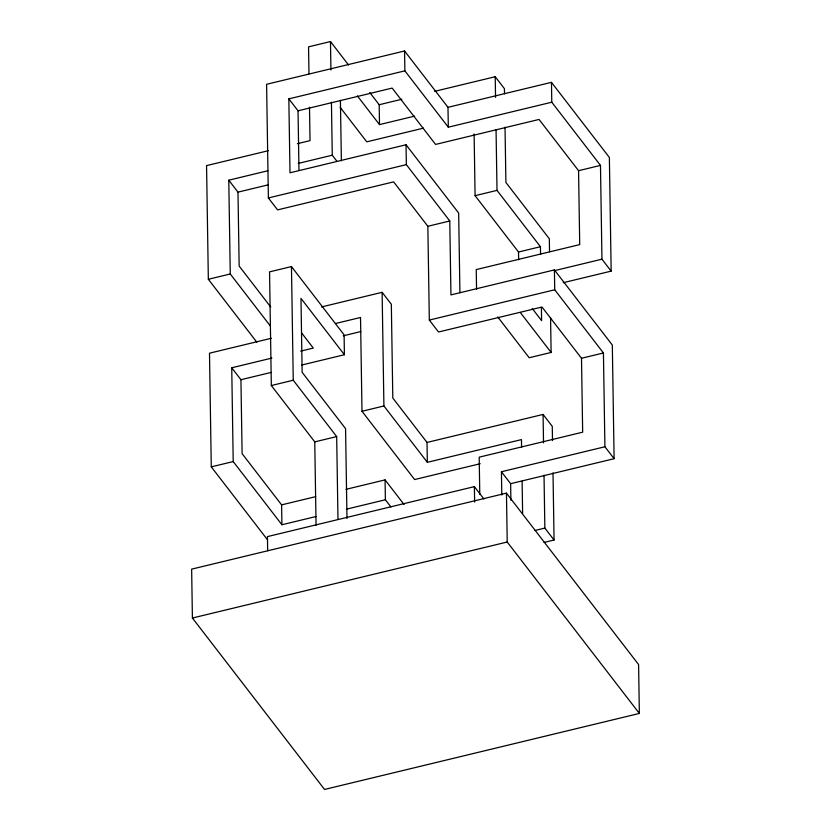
<?xml version="1.0" encoding="UTF-8"?>
<svg xmlns="http://www.w3.org/2000/svg" width="831" height="831" viewBox="0 0 831 831"><rect width="100%" height="100%" fill="white"/><g stroke="black" fill="none" stroke-linecap="round" stroke-linejoin="round"><path stroke-width="1.25" d="M348.542 64.995L330.478 41.55L308.55 46.848L308.976 73.824M563.21 282.706L611.159 271.124L601.956 259.189L600.481 165.4L551.784 102.213L448.304 127.195L447.992 107.324L404.562 50.982L266.595 84.295L268.382 197.955L277.585 209.89L393.624 181.875L427.851 226.281L429.326 320.07L438.529 332.005L541.999 307.023L581.503 358.265L582.666 432.182L479.196 457.175L479.778 494.372M459.917 292.709L458.67 213.048L406.037 144.771L289.998 172.786L288.835 98.868L404.874 70.853L448.304 127.195M288.835 98.868L298.038 110.803L392.149 88.086L435.579 144.428L539.059 119.446L578.563 170.687L579.716 244.605L476.246 269.587L476.558 289.468M369.753 92.511L379.185 104.737L401.882 99.253M434.686 91.337L495.224 76.722L504.427 88.657L504.51 93.799M268.382 150.691L206.555 165.618L208.342 279.278L256.852 342.216M297.405 143.68L310.025 140.636L309.506 107.23M447.992 107.324L551.462 82.342L609.372 157.464L611.159 271.124M357.372 95.908L379.497 124.608L414.627 116.122M423.53 128.14L366.772 141.841L340.066 107.189M270.324 325.96L230.26 273.981L228.785 180.192L267.904 170.75M298.194 163.437L332.265 155.21L336.867 161.183M228.785 180.192L237.988 192.138L268.278 184.825M268.382 197.955L406.349 164.642L449.779 220.984L450.942 294.901L554.412 269.919L612.322 345.042L614.109 458.702L510.629 483.684L501.425 471.748L604.906 446.766L614.109 458.702M474.117 133.999L475.083 195.669L497.011 190.382L540.441 246.724L540.566 254.504M578.563 170.687L600.481 165.4M208.342 279.278L230.26 273.981M427.851 226.281L449.779 220.984M301.508 365.089L344.408 354.733L344.096 334.862L291.463 266.574L269.545 271.872L271.332 385.532L314.762 441.874L316.071 525.254M475.083 195.669L518.513 252.011L540.441 246.724M321.555 306.94L382.125 292.315L391.328 304.25L392.803 398.039L427.03 442.445L427.342 462.316L521.463 439.599L521.588 447.379M271.332 338.269L209.495 353.196L211.282 466.856L267.624 539.953M335.423 323.539L360.519 317.484L361.994 411.272L414.627 479.549L480.214 463.719M554.308 270.688L601.956 259.189M343.224 335.817L360.883 331.548M315.988 516.529L281.917 524.756L233.21 461.569L231.735 367.78L271.882 358.078M300.739 351.118L313.287 348.085L301.622 332.951M429.326 320.07L554.724 289.79L603.431 352.978L604.906 446.766M231.735 367.78L240.938 379.715L271.228 372.402M271.332 385.532L293.25 380.234L336.68 436.587L337.978 519.302M550.569 317.577L551.119 352.448L529.191 357.745L497.769 316.975M361.994 411.272L383.912 405.975L427.342 462.316M581.503 358.265L603.431 352.978M211.282 466.856L233.21 461.569M314.762 441.874L336.68 436.587M427.03 442.445L543.079 414.43L552.272 426.365L552.501 440.575M240.938 379.715L242.101 453.633L281.605 504.874L315.676 496.658M345.956 489.345L385.075 479.892L404.032 504.479M346.267 509.216L385.387 499.763L390.913 506.941M483.871 498.932L474.387 486.634L267.447 536.608L267.665 550.756M506.453 493.136L191.639 569.142L192.408 618.025L324.547 789.45L639.361 713.434L638.592 664.551L506.453 493.136L507.222 542.02L639.361 713.434M534.769 530.531L544.856 528.09L554.059 540.025L544.025 542.456M192.408 618.025L507.222 542.02M532.266 308.53L541.604 320.641L541.397 307.667M520.32 312.498L551.119 352.448M344.408 354.733L300.978 298.391L302.141 372.309L345.571 428.651L346.984 518.44M270.75 307.055L239.151 266.055L237.988 192.138M551.462 82.342L551.784 102.213M554.412 269.919L554.724 289.79M549.53 251.7L549.333 238.788L505.902 182.446L505.03 127.195M553.01 472.87L554.059 540.025M543.079 414.43L543.526 442.85M544.025 475.135L544.856 528.09M518.513 252.011L518.637 259.802M522.117 481.097L522.626 513.516M510.629 483.684L510.899 500.366M495.224 76.722L495.546 97.383M496.055 129.678L497.011 190.382M501.425 471.748L501.799 495.016M474.387 486.634L474.636 502.069M404.562 50.982L404.874 70.853M406.037 144.771L406.349 164.642M379.185 104.737L379.497 124.608M382.125 292.315L383.912 405.975M385.075 479.892L385.387 499.763M340.419 100.343L341.364 160.726M330.478 41.55L330.925 69.97M331.434 102.255L332.265 155.21M298.038 110.803L298.973 170.459M291.463 266.574L293.25 380.234M281.605 504.874L281.917 524.756"/></g></svg>
